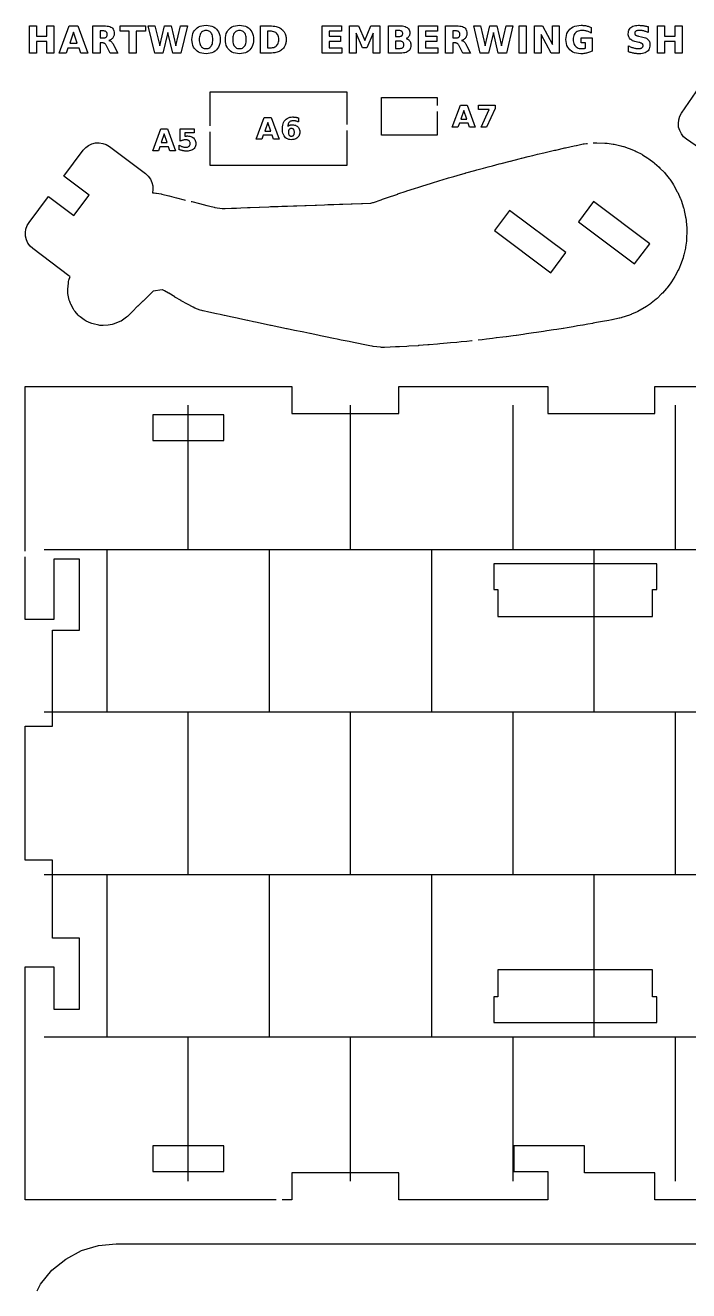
# Model space of a CAD drawing. Header units: millimetres. Extents: x 9 to 297, y 9 to 293.
# Drawn here: x 8.9 to 82.5, y 149.9 to 290.1 of the extents above; entities that cross this region are included whole.
import ezdxf

# ---------------------------------------------------------------- set-up
doc = ezdxf.new("R2010")
doc.units = ezdxf.units.MM
for name, color, linetype in [('CUT', 1, 'CONTINUOUS'), ('ENGRAVE', 5, 'CONTINUOUS'), ('SCORE', 7, 'CONTINUOUS')]:
    doc.layers.add(name, color=color, linetype=linetype)

msp = doc.modelspace()

# ---------------------------------------------------------------- linework, layer by layer
at = {"layer": 'CUT', "color": 1}
for points in [[(86.1802, 274.7592), (82.2274, 277.4801), (81.9194, 277.7401), (81.6656, 278.0581), (81.4788, 278.4195), (81.3661, 278.8105), (81.3318, 279.2158), (81.3773, 279.6201), (81.5008, 280.0078), (81.6957, 280.3607), (83.7248, 283.3085)], [(29.425, 278.9373), (29.425, 282.7123), (44.575, 282.7123), (44.575, 279.0873)], [(54.575, 280.55), (54.575, 277.925), (48.425, 277.925), (48.425, 282.075), (54.575, 282.075), (54.575, 281.2)], [(44.575, 278.4373), (44.575, 274.5623), (29.425, 274.5623), (29.425, 278.2873)], [(58.4853, 255.1346), (58.4213, 255.1278), (58.4186, 255.1275), (57.8715, 255.07), (57.2567, 255.0045), (57.2456, 255.0034), (56.7871, 254.9584), (56.0772, 254.8883), (56.0667, 254.8873), (55.7086, 254.8548), (54.887, 254.78), (54.8772, 254.7792), (54.6365, 254.7591), (53.6858, 254.6801), (53.6767, 254.6793), (53.5707, 254.6713), (53.569, 254.6711), (52.5169, 254.5924), (52.503, 254.5914), (52.4677, 254.5891), (51.4653, 254.524), (51.4509, 254.5231), (51.2372, 254.5116), (50.4184, 254.4664), (50.4108, 254.466), (49.9933, 254.4453), (49.9888, 254.4451), (49.3889, 254.4174), (49.3642, 254.4165), (48.7501, 254.3996), (48.6821, 254.3994), (48.4212, 254.4055), (48.3015, 254.4136), (47.4946, 254.5052), (47.372, 254.5249), (47.1354, 254.5743), (46.5697, 254.6929), (45.7005, 254.869), (45.3057, 254.9471), (44.829, 255.0407), (44.8241, 255.0416), (43.9571, 255.2153), (43.4888, 255.3091), (43.0911, 255.389), (43.0842, 255.3904), (42.2232, 255.568), (42.2194, 255.5688), (41.6499, 255.688), (41.3588, 255.7491), (40.4931, 255.9286), (40.4903, 255.9291), (39.8031, 256.0731), (39.6307, 256.109), (38.7614, 256.2855), (37.9762, 256.4431), (37.8967, 256.4591), (37.8845, 256.4616), (37.0268, 256.6423), (36.1702, 256.8226), (36.1552, 256.8259), (36.1215, 256.8334), (35.3071, 257.0139), (34.451, 257.2007), (34.4418, 257.2027), (34.2434, 257.2428), (33.582, 257.3756), (33.5739, 257.3772), (32.7153, 257.5552), (32.7089, 257.5565), (32.4046, 257.6211), (31.8529, 257.7388), (31.8459, 257.7403), (30.9937, 257.9269), (30.9864, 257.9285), (30.5216, 258.033), (30.5195, 258.0335), (30.1398, 258.1195), (29.2759, 258.3079), (28.6429, 258.4457), (28.6266, 258.4494), (28.4971, 258.4792), (28.3306, 258.5293), (27.7114, 258.7601), (27.5366, 258.84), (26.9128, 259.1813), (26.9012, 259.1877), (26.2133, 259.573), (26.1905, 259.586), (25.5122, 259.9836), (25.5003, 259.9907), (24.8295, 260.3932), (24.8056, 260.4068), (24.3519, 260.6521), (24.1392, 260.7668), (24.1289, 260.7717), (24.1175, 260.7707), (23.1112, 260.6365), (23.1047, 260.6353), (23.0998, 260.6308), (22.9875, 260.5177), (22.9835, 260.5137), (22.5556, 260.0866), (22.5457, 260.0768), (21.9762, 259.5202), (21.9661, 259.5105), (21.388, 258.9571), (21.3829, 258.9522), (20.8141, 258.395), (20.8026, 258.3835), (20.329, 257.8942), (20.2398, 257.81), (20.1432, 257.7341), (19.69, 257.4102), (19.5506, 257.3228), (19.4016, 257.2529), (18.7684, 257.0016), (18.6576, 256.9631), (18.5439, 256.9343), (18.3172, 256.8872), (18.1268, 256.8618), (17.5528, 256.8267), (17.4108, 256.8256), (17.2981, 256.8307), (17.1801, 256.8412), (17.0636, 256.8619), (16.4501, 256.999), (16.3113, 257.0379), (16.1774, 257.0913), (15.6819, 257.32), (15.5554, 257.3867), (15.4367, 257.4663), (15.0137, 257.7836), (14.904, 257.8753), (14.8045, 257.978), (14.4461, 258.3895), (14.3574, 258.5031), (14.2812, 258.6255), (13.9777, 259.176), (13.9251, 259.2821), (13.882, 259.3923), (13.8455, 259.4991), (13.8068, 259.6357), (13.6797, 260.1966), (13.6508, 260.3865), (13.6325, 260.6173), (13.6283, 260.7346), (13.6342, 260.8517), (13.6981, 261.5299), (13.7234, 261.6925), (13.7682, 261.8509), (13.909, 262.2529), (13.7657, 262.3398), (9.7596, 265.344), (9.4623, 265.6163), (9.2217, 265.9443), (9.0497, 266.313), (8.9529, 266.7082), (8.9351, 267.1146), (8.9969, 267.5168), (9.136, 267.8991), (9.3451, 268.2438), (11.4921, 271.1069), (14.2923, 269.0071), (16.0021, 271.2872), (13.202, 273.387), (15.349, 276.2501), (15.6213, 276.5473), (15.9494, 276.788), (16.3181, 276.96), (16.7132, 277.0567), (17.1197, 277.0745), (17.5218, 277.0127), (17.9041, 276.8736), (18.2488, 276.6645), (22.2549, 273.6604), (22.5522, 273.3881), (22.7928, 273.06), (22.9648, 272.6913), (23.0616, 272.2962), (23.0794, 271.8897), (23.0257, 271.5408), (23.1109, 271.5407), (23.2237, 271.5311), (23.4134, 271.5069), (23.4898, 271.4949), (23.9751, 271.4043), (24.0521, 271.3876), (24.8532, 271.1886), (24.8654, 271.1855), (25.3915, 271.0496), (25.3986, 271.0477), (25.6926, 270.97), (25.6996, 270.9682), (26.5313, 270.759), (26.5414, 270.7566), (26.69, 270.7218)], [(27.323, 270.5739), (27.3706, 270.5628), (27.3847, 270.5594), (28.228, 270.3526), (28.2363, 270.3505), (29.0659, 270.1414), (29.0817, 270.1373), (29.3819, 270.0578), (29.3872, 270.0563), (29.8706, 269.926), (29.9366, 269.9121), (30.7663, 269.7842), (30.7892, 269.7817), (30.8122, 269.7812), (31.0549, 269.7858), (31.0678, 269.7862), (31.8024, 269.8158), (32.3149, 269.8403), (32.3269, 269.8408), (32.8365, 269.8606), (33.5771, 269.8943), (33.5878, 269.8948), (33.8707, 269.9054), (34.8401, 269.9477), (34.8496, 269.9481), (34.9078, 269.9502), (35.9332, 269.9885), (36.1085, 269.996), (36.1197, 269.9964), (36.9603, 270.0254), (37.3804, 270.0426), (37.3905, 270.043), (37.989, 270.063), (38.6524, 270.0892), (38.6615, 270.0895), (39.018, 270.1012), (39.9244, 270.1356), (39.9326, 270.1359), (40.0482, 270.1396), (41.0727, 270.1757), (41.0825, 270.176), (41.2026, 270.1794), (42.0987, 270.2067), (42.4812, 270.2195), (42.4869, 270.2196), (43.1208, 270.2382), (43.759, 270.2603), (43.767, 270.2605), (44.146, 270.2714), (45.0381, 270.3014), (45.0453, 270.3016), (45.1715, 270.3052), (46.1958, 270.3387), (46.2036, 270.3389), (46.3123, 270.3419), (46.3283, 270.3425), (47.2092, 270.3893), (47.2307, 270.3913), (47.252, 270.3951), (47.4552, 270.4394), (47.528, 270.46), (48.3944, 270.7648), (48.535, 270.8146), (48.5401, 270.8164), (49.3031, 271.0828), (49.3069, 271.0841), (49.8902, 271.2858), (50.2123, 271.397), (50.2243, 271.401), (51.1374, 271.7066), (51.1443, 271.7089), (51.2265, 271.7359), (51.2327, 271.7379), (52.0718, 272.009), (52.074, 272.0097), (52.5454, 272.1611), (52.5525, 272.1634), (53.0089, 272.3072), (53.0103, 272.3077), (53.8538, 272.5725), (53.8618, 272.5749), (53.9484, 272.6015), (53.9532, 272.603), (54.8996, 272.8897), (54.9018, 272.8904), (55.1485, 272.9647), (55.1565, 272.9671), (55.8572, 273.1733), (56.4317, 273.3424), (56.4406, 273.345), (56.8176, 273.4532), (57.7064, 273.7088), (57.7161, 273.7116), (57.7816, 273.7299), (58.7493, 274.0022), (58.7555, 274.004), (58.9763, 274.065), (58.98, 274.066), (59.7267, 274.27), (59.7327, 274.2716), (60.2318, 274.4055), (60.236, 274.4066), (60.7113, 274.5324), (60.7167, 274.5338), (61.4765, 274.7316), (61.4812, 274.7328), (61.7034, 274.7898), (62.6954, 275.047), (62.7172, 275.0526), (62.722, 275.0539), (63.6879, 275.3012), (63.6924, 275.3023), (63.9542, 275.3684), (63.9595, 275.3697), (64.6896, 275.5508), (64.6935, 275.5518), (65.1814, 275.6712), (65.1872, 275.6726), (65.698, 275.7953), (65.7015, 275.7961), (66.3995, 275.9618), (66.4057, 275.9632), (66.7133, 276.0347), (66.7163, 276.0354), (67.6088, 276.2406), (67.6154, 276.2421), (67.7359, 276.2692), (68.7595, 276.4982), (68.8114, 276.5102), (68.8173, 276.5115), (69.7874, 276.73), (69.7898, 276.7306), (70.0062, 276.7789), (70.0294, 276.7839), (70.7958, 276.9408), (70.8749, 276.9546), (71.1476, 276.9936), (71.2275, 277.0025), (71.2523, 277.0046)], [(71.9001, 277.0577), (71.988, 277.065), (72.0523, 277.0687), (72.2077, 277.0739), (72.2973, 277.074), (73.1835, 277.0445), (73.2831, 277.0374), (73.4072, 277.024), (73.4479, 277.019), (74.0967, 276.9285), (74.2041, 276.909), (74.9603, 276.7397), (75.0645, 276.7119), (75.2587, 276.6517), (75.2774, 276.6457), (75.7742, 276.4836), (75.8754, 276.446), (76.5414, 276.1674), (76.6415, 276.1205), (77.2687, 275.7949), (77.3643, 275.7402), (77.9559, 275.3683), (78.0464, 275.306), (78.6034, 274.8883), (78.6885, 274.8188), (79.2113, 274.3551), (79.2906, 274.2787), (79.7789, 273.7678), (79.8519, 273.6848), (80.3059, 273.1235), (80.3703, 273.037), (80.6652, 272.6054), (80.6761, 272.5892), (80.7884, 272.4196), (80.8442, 272.3274), (81.2186, 271.6489), (81.2673, 271.5513), (81.536, 270.9538), (81.5522, 270.9161), (81.5999, 270.8008), (81.6345, 270.7071), (81.9111, 269.8647), (81.9362, 269.7786), (81.9747, 269.628), (81.9891, 269.5652), (82.1422, 268.8176), (82.156, 268.7385), (82.195, 268.4658), (82.2039, 268.3859), (82.2664, 267.6254), (82.2701, 267.5611), (82.2753, 267.4057), (82.2753, 267.3161), (82.2459, 266.4299), (82.2388, 266.3303), (82.2254, 266.2062), (82.2203, 266.1655), (82.1298, 265.5167), (82.1104, 265.4093), (81.9411, 264.6531), (81.9133, 264.5489), (81.8531, 264.3547), (81.8471, 264.3361), (81.6849, 263.8392), (81.6473, 263.738), (81.3688, 263.072), (81.3219, 262.9719), (80.9963, 262.3447), (80.9416, 262.2491), (80.5696, 261.6575), (80.5074, 261.567), (80.0897, 261.01), (80.0202, 260.9249), (79.5565, 260.4021), (79.4801, 260.3228), (78.9692, 259.8345), (78.8862, 259.7615), (78.3249, 259.3075), (78.2384, 259.2431), (77.8068, 258.9482), (77.7906, 258.9373), (77.621, 258.825), (77.5288, 258.7692), (76.8503, 258.3949), (76.7527, 258.3461), (76.1552, 258.0774), (76.1175, 258.0612), (76.0021, 258.0135), (75.9085, 257.9789), (75.066, 257.7023), (74.98, 257.6772), (74.8293, 257.6387), (74.7666, 257.6243), (73.993, 257.4659), (73.9694, 257.4612), (73.6196, 257.3961), (72.9154, 257.2651), (72.9087, 257.2638), (72.463, 257.1833), (71.8487, 257.0687), (71.8338, 257.066), (71.3053, 256.9735), (70.7702, 256.877), (70.7555, 256.8744), (70.1544, 256.7728), (69.6842, 256.6909), (69.6697, 256.6884), (69.01, 256.5809), (68.5906, 256.5104), (68.5764, 256.5081), (67.872, 256.3974), (67.4896, 256.3355), (67.4756, 256.3334), (66.7401, 256.2223), (66.3809, 256.1664), (66.3672, 256.1644), (65.6143, 256.0552), (65.2603, 256.0024), (65.2559, 256.0018), (64.4897, 255.89), (64.4858, 255.8895), (64.1419, 255.8404), (64.1383, 255.8399), (63.3718, 255.7326), (63.3667, 255.7319), (63.016, 255.6842), (63.0127, 255.6837), (62.2598, 255.5832), (62.254, 255.5825), (61.8815, 255.5344), (61.8785, 255.534), (61.1539, 255.4421), (61.1473, 255.4413), (60.7378, 255.3914), (60.7353, 255.3911), (60.0544, 255.3095), (60.0471, 255.3087), (59.5844, 255.2558), (59.5822, 255.2556), (59.1315, 255.2048)], [(8.925, 231.8333), (8.925, 250.075), (38.475, 250.075), (38.475, 247.075), (50.325, 247.075), (50.325, 250.075), (66.875, 250.075), (66.875, 247.075), (78.725, 247.075), (78.725, 250.075), (95.275, 250.075), (95.275, 247.075), (107.125, 247.075), (107.125, 250.075), (121.6333, 250.075)], [(36.75, 159.925), (8.925, 159.925), (8.925, 185.7417), (12.075, 185.7417), (12.075, 181.075), (14.925, 181.075), (14.925, 188.925), (11.925, 188.925), (11.925, 197.5917), (8.925, 197.5917), (8.925, 212.4083), (11.925, 212.4083), (11.925, 223.075), (14.925, 223.075), (14.925, 230.925), (12.075, 230.925), (12.075, 224.2583), (8.925, 224.2583), (8.925, 231.1833)], [(160.75, 159.925), (135.525, 159.925), (135.525, 162.925), (123.675, 162.925), (123.675, 159.925), (107.125, 159.925), (107.125, 162.925), (95.275, 162.925), (95.275, 159.925), (78.725, 159.925), (78.725, 162.925), (70.925, 162.925), (70.925, 165.925), (63.075, 165.925), (63.075, 163.075), (66.875, 163.075), (66.875, 159.925), (50.325, 159.925), (50.325, 162.925), (38.475, 162.925), (38.475, 159.925), (37.4, 159.925)], [(10.2328, 149.8682), (10.6226, 150.5976), (11.8756, 152.1244), (13.4024, 153.3774), (15.1443, 154.3084), (17.0344, 154.8818), (18.9963, 155.075), (197.6474, 155.075)]]:
    msp.add_lwpolyline(points, dxfattribs=at)
for points in [[(62.6206, 269.586), (60.9468, 267.3539), (67.1791, 262.6803), (68.853, 264.9124), (62.6206, 269.586)], [(71.9282, 270.559), (70.2543, 268.3269), (76.4866, 263.6533), (78.1605, 265.8854), (71.9282, 270.559)], [(23.075, 244.075), (30.925, 244.075), (30.925, 246.925), (23.075, 246.925), (23.075, 244.075)], [(61.3011, 224.575), (78.4737, 224.575), (78.4737, 227.575), (78.9312, 227.575), (78.9312, 230.425), (60.8828, 230.425), (60.8828, 227.575), (61.3011, 227.575), (61.3011, 224.575)], [(61.3011, 185.425), (61.3011, 182.425), (60.8828, 182.425), (60.8828, 179.575), (78.9312, 179.575), (78.9312, 182.425), (78.4737, 182.425), (78.4737, 185.425), (61.3011, 185.425)], [(23.075, 163.075), (30.925, 163.075), (30.925, 165.925), (23.075, 165.925), (23.075, 163.075)]]:
    msp.add_lwpolyline(points, close=True, dxfattribs=at)
at = {"layer": 'ENGRAVE', "color": 5}
for points in [[(12.1047, 287), (11.3214, 287), (11.3214, 288.2878), (10.1658, 288.2878), (10.1658, 287), (9.3825, 287), (9.3825, 290.0375), (10.1658, 290.0375), (10.1658, 288.8799), (11.3214, 288.8799), (11.3214, 290.0375), (12.1047, 290.0375), (12.1047, 287)], [(15.0708, 287), (14.8796, 287.5534), (13.6548, 287.5534), (13.4615, 287), (12.6742, 287), (13.7992, 290.0375), (14.7331, 290.0375), (15.8582, 287), (15.0708, 287)], [(14.6822, 288.1169), (14.2672, 289.3254), (13.8501, 288.1169), (14.6822, 288.1169)], [(18.144, 289.9872), (18.2818, 289.948), (18.4017, 289.8976), (18.5039, 289.8361), (18.5893, 289.7625), (18.6593, 289.6758), (18.7137, 289.5762), (18.7525, 289.4636), (18.7758, 289.3379), (18.7836, 289.1993), (18.7796, 289.1019), (18.7674, 289.0105), (18.7472, 288.9252), (18.719, 288.8457), (18.6826, 288.7723), (18.6381, 288.7049), (18.5856, 288.6433), (18.5248, 288.5874), (18.4558, 288.5371), (18.3786, 288.4924), (18.2933, 288.4534), (18.1997, 288.4201), (18.2523, 288.4053), (18.3031, 288.3854), (18.352, 288.3603), (18.3991, 288.3301), (18.4443, 288.2948), (18.4876, 288.2543), (18.5301, 288.2075), (18.5727, 288.1533), (18.6155, 288.0918), (18.6585, 288.0228), (18.7016, 287.9464), (18.745, 287.8626), (19.1702, 287), (18.336, 287), (17.9657, 287.7548), (17.9284, 287.8267), (17.8908, 287.8907), (17.8531, 287.9466), (17.8152, 287.9944), (17.7771, 288.0343), (17.7389, 288.0661), (17.6985, 288.0916), (17.6538, 288.1124), (17.6049, 288.1286), (17.5517, 288.1402), (17.4943, 288.1472), (17.4327, 288.1495), (17.2109, 288.1495), (17.2109, 287), (16.4277, 287), (16.4277, 290.0375), (17.6239, 290.0375), (17.8151, 290.0319), (17.9885, 290.0151), (18.144, 289.9872)], [(17.9262, 288.816), (17.9529, 288.8564), (17.9736, 288.9033), (17.9885, 288.9567), (17.9974, 289.0168), (18.0003, 289.0833), (17.9974, 289.1492), (17.9885, 289.2086), (17.9736, 289.2614), (17.9529, 289.3076), (17.9262, 289.3473), (17.8935, 289.3804), (17.854, 289.4077), (17.8068, 289.4301), (17.7519, 289.4475), (17.6892, 289.4599), (17.6187, 289.4674), (17.5405, 289.4699), (17.2109, 289.4699), (17.2109, 288.6907), (17.5405, 288.6907), (17.6187, 288.6932), (17.6892, 288.7008), (17.7519, 288.7136), (17.8068, 288.7314), (17.854, 288.7543), (17.8935, 288.7822), (17.9262, 288.816)], [(20.4497, 287), (20.4497, 289.4455), (19.4406, 289.4455), (19.4406, 290.0375), (22.2401, 290.0375), (22.2401, 289.4455), (21.233, 289.4455), (21.233, 287), (20.4497, 287)], [(25.6253, 287.8301), (26.1502, 290.0375), (26.8949, 290.0375), (26.1787, 287), (25.2754, 287), (24.724, 289.3092), (24.1788, 287), (23.2755, 287), (22.5532, 290.0375), (23.304, 290.0375), (23.8289, 287.8301), (24.3497, 290.0375), (25.1045, 290.0375), (25.6253, 287.8301)], [(30.1092, 289.6733), (30.236, 289.5248), (30.3398, 289.3584), (30.4205, 289.1744), (30.4781, 288.9726), (30.5127, 288.753), (30.5243, 288.5157), (30.5127, 288.279), (30.4781, 288.06), (30.4205, 287.8586), (30.3398, 287.6748), (30.236, 287.5086), (30.1092, 287.3601), (29.962, 287.232), (29.7973, 287.1273), (29.6148, 287.0458), (29.4148, 286.9876), (29.1971, 286.9526), (28.9618, 286.941), (28.727, 286.9526), (28.5098, 286.9876), (28.3099, 287.0458), (28.1276, 287.1273), (27.9627, 287.232), (27.8153, 287.3601), (27.6882, 287.5086), (27.5842, 287.6748), (27.5033, 287.8586), (27.4455, 288.06), (27.4108, 288.279), (27.3993, 288.5157), (27.4108, 288.753), (27.4455, 288.9726), (27.5033, 289.1744), (27.5842, 289.3584), (27.6882, 289.5248), (27.8153, 289.6733), (27.9627, 289.8014), (28.1276, 289.9062), (28.3099, 289.9877), (28.5098, 290.0459), (28.727, 290.0808), (28.9618, 290.0924), (29.1971, 290.0808), (29.4148, 290.0459), (29.6148, 289.9877), (29.7973, 289.9062), (29.962, 289.8014), (30.1092, 289.6733)], [(28.4063, 289.2603), (28.346, 289.1662), (28.2967, 289.06), (28.2583, 288.9419), (28.2309, 288.8118), (28.2145, 288.6698), (28.209, 288.5157), (28.2145, 288.3623), (28.2309, 288.2207), (28.2583, 288.091), (28.2967, 287.9732), (28.346, 287.8672), (28.4063, 287.7731), (28.4766, 287.6923), (28.5558, 287.6262), (28.6439, 287.5747), (28.7409, 287.538), (28.8469, 287.516), (28.9618, 287.5086), (29.0773, 287.516), (29.1837, 287.538), (29.2812, 287.5747), (29.3696, 287.6262), (29.4489, 287.6923), (29.5192, 287.7731), (29.5795, 287.8672), (29.6288, 287.9732), (29.6672, 288.091), (29.6946, 288.2207), (29.7111, 288.3623), (29.7166, 288.5157), (29.7111, 288.6698), (29.6946, 288.8118), (29.6672, 288.9419), (29.6288, 289.06), (29.5795, 289.1662), (29.5192, 289.2603), (29.4489, 289.3412), (29.3696, 289.4073), (29.2812, 289.4587), (29.1837, 289.4954), (29.0773, 289.5175), (28.9618, 289.5248), (28.8469, 289.5175), (28.7409, 289.4954), (28.6439, 289.4587), (28.5558, 289.4073), (28.4766, 289.3412), (28.4063, 289.2603)], [(33.818, 289.6733), (33.9448, 289.5248), (34.0485, 289.3584), (34.1292, 289.1744), (34.1869, 288.9726), (34.2215, 288.753), (34.233, 288.5157), (34.2215, 288.279), (34.1869, 288.06), (34.1292, 287.8586), (34.0485, 287.6748), (33.9448, 287.5086), (33.818, 287.3601), (33.6708, 287.232), (33.506, 287.1273), (33.3236, 287.0458), (33.1235, 286.9876), (32.9058, 286.9526), (32.6705, 286.941), (32.4358, 286.9526), (32.2185, 286.9876), (32.0187, 287.0458), (31.8363, 287.1273), (31.6715, 287.232), (31.524, 287.3601), (31.3969, 287.5086), (31.2929, 287.6748), (31.212, 287.8586), (31.1542, 288.06), (31.1195, 288.279), (31.108, 288.5157), (31.1195, 288.753), (31.1542, 288.9726), (31.212, 289.1744), (31.2929, 289.3584), (31.3969, 289.5248), (31.524, 289.6733), (31.6715, 289.8014), (31.8363, 289.9062), (32.0187, 289.9877), (32.2185, 290.0459), (32.4358, 290.0808), (32.6705, 290.0924), (32.9058, 290.0808), (33.1235, 290.0459), (33.3236, 289.9877), (33.506, 289.9062), (33.6708, 289.8014), (33.818, 289.6733)], [(32.1151, 289.2603), (32.0548, 289.1662), (32.0054, 289.06), (31.9671, 288.9419), (31.9397, 288.8118), (31.9232, 288.6698), (31.9177, 288.5157), (31.9232, 288.3623), (31.9397, 288.2207), (31.9671, 288.091), (32.0054, 287.9732), (32.0548, 287.8672), (32.1151, 287.7731), (32.1853, 287.6923), (32.2645, 287.6262), (32.3526, 287.5747), (32.4496, 287.538), (32.5556, 287.516), (32.6705, 287.5086), (32.786, 287.516), (32.8925, 287.538), (32.9899, 287.5747), (33.0783, 287.6262), (33.1576, 287.6923), (33.2279, 287.7731), (33.2882, 287.8672), (33.3376, 287.9732), (33.376, 288.091), (33.4034, 288.2207), (33.4198, 288.3623), (33.4253, 288.5157), (33.4198, 288.6698), (33.4034, 288.8118), (33.376, 288.9419), (33.3376, 289.06), (33.2882, 289.1662), (33.2279, 289.2603), (33.1576, 289.3412), (33.0783, 289.4073), (32.9899, 289.4587), (32.8925, 289.4954), (32.786, 289.5175), (32.6705, 289.5248), (32.5556, 289.5175), (32.4496, 289.4954), (32.3526, 289.4587), (32.2645, 289.4073), (32.1853, 289.3412), (32.1151, 289.2603)], [(36.7255, 289.969), (36.8482, 289.9388), (36.9584, 289.9021), (37.0633, 289.8578), (37.1628, 289.8058), (37.2569, 289.7462), (37.3457, 289.679), (37.429, 289.6042), (37.4972, 289.5339), (37.5592, 289.4602), (37.6152, 289.3829), (37.665, 289.3022), (37.7088, 289.2179), (37.7464, 289.1301), (37.7781, 289.0386), (37.8041, 288.9432), (37.8242, 288.8438), (37.8387, 288.7404), (37.8473, 288.6331), (37.8502, 288.5218), (37.8473, 288.4093), (37.8387, 288.3008), (37.8242, 288.1965), (37.8041, 288.0964), (37.7781, 288.0003), (37.7464, 287.9084), (37.7088, 287.8203), (37.665, 287.7358), (37.6152, 287.6549), (37.5592, 287.5775), (37.4972, 287.5036), (37.429, 287.4333), (37.3449, 287.3585), (37.2554, 287.2913), (37.1605, 287.2317), (37.0601, 287.1797), (36.9543, 287.1354), (36.8431, 287.0987), (36.7197, 287.0685), (36.5773, 287.0439), (36.4159, 287.0247), (36.2355, 287.011), (36.0361, 287.0027), (35.8177, 287), (34.9917, 287), (34.9917, 290.0375), (35.8177, 290.0375), (36.0385, 290.0348), (36.2396, 290.0266), (36.4212, 290.0128), (36.5831, 289.9937), (36.7255, 289.969)], [(36.5951, 287.6978), (36.6985, 287.7573), (36.7892, 287.8301), (36.8666, 287.9154), (36.9299, 288.0127), (36.9792, 288.122), (37.0143, 288.2433), (37.0354, 288.3766), (37.0425, 288.5218), (37.0355, 288.6664), (37.0144, 288.799), (36.9794, 288.9196), (36.9304, 289.0282), (36.8673, 289.1248), (36.7902, 289.2095), (36.6997, 289.2816), (36.5965, 289.3406), (36.4804, 289.3865), (36.3517, 289.4193), (36.2101, 289.4389), (36.0557, 289.4455), (35.775, 289.4455), (35.775, 287.592), (36.0557, 287.592), (36.2095, 287.5987), (36.3506, 287.6185), (36.4792, 287.6516), (36.5951, 287.6978)], [(43.8861, 288.2878), (42.6348, 288.2878), (42.6348, 287.592), (44.0102, 287.592), (44.0102, 287), (41.8516, 287), (41.8516, 290.0375), (43.9654, 290.0375), (43.9654, 289.4455), (42.6348, 289.4455), (42.6348, 288.8799), (43.8861, 288.8799), (43.8861, 288.2878)], [(48.2438, 287), (47.5033, 287), (47.5033, 289.2217), (46.8034, 287.5839), (46.307, 287.5839), (45.6071, 289.2217), (45.6071, 287), (44.8645, 287), (44.8645, 290.0375), (45.8614, 290.0375), (46.5531, 288.4119), (47.2489, 290.0375), (48.2438, 290.0375), (48.2438, 287)], [(51.5818, 288.2867), (51.6164, 288.2135), (51.6433, 288.1353), (51.6625, 288.0521), (51.6741, 287.9639), (51.6779, 287.8708), (51.6696, 287.7305), (51.6449, 287.6027), (51.6036, 287.4873), (51.5459, 287.3843), (51.4716, 287.2938), (51.3809, 287.2157), (51.2733, 287.1498), (51.1485, 287.0958), (51.0065, 287.0539), (50.8474, 287.024), (50.671, 287.006), (50.4775, 287), (49.1775, 287), (49.1775, 290.0375), (50.3534, 290.0375), (50.5547, 290.0322), (50.7365, 290.0163), (50.8989, 289.9897), (51.042, 289.9525), (51.1657, 289.9047), (51.27, 289.8463), (51.3567, 289.7761), (51.4277, 289.6932), (51.4828, 289.5976), (51.5223, 289.4891), (51.5459, 289.3679), (51.5538, 289.2339), (51.5509, 289.1618), (51.5423, 289.0934), (51.5279, 289.0287), (51.5077, 288.9676), (51.4817, 288.9102), (51.45, 288.8565), (51.4128, 288.8068), (51.3705, 288.7617), (51.3229, 288.7209), (51.2701, 288.6847), (51.2121, 288.6529), (51.1489, 288.6256), (51.2299, 288.5977), (51.3045, 288.563), (51.3727, 288.5213), (51.4347, 288.4728), (51.4903, 288.4173), (51.5396, 288.355), (51.5818, 288.2867)], [(50.6749, 288.943), (50.7041, 288.9722), (50.728, 289.0058), (50.7466, 289.0437), (50.7599, 289.0858), (50.7679, 289.1323), (50.7705, 289.183), (50.7679, 289.2332), (50.7599, 289.2792), (50.7466, 289.3211), (50.728, 289.3589), (50.7041, 289.3925), (50.6749, 289.4221), (50.6405, 289.4473), (50.6012, 289.4679), (50.5569, 289.4839), (50.5076, 289.4953), (50.4534, 289.5022), (50.3941, 289.5045), (49.9608, 289.5045), (49.9608, 288.8616), (50.3941, 288.8616), (50.4534, 288.8638), (50.5076, 288.8706), (50.5569, 288.8819), (50.6012, 288.8977), (50.6405, 288.9181), (50.6749, 288.943)], [(54.5545, 288.8799), (54.5545, 288.2878), (53.3033, 288.2878), (53.3033, 287.592), (54.6786, 287.592), (54.6786, 287), (52.52, 287), (52.52, 290.0375), (54.6339, 290.0375), (54.6339, 289.4455), (53.3033, 289.4455), (53.3033, 288.8799), (54.5545, 288.8799)], [(57.0938, 290.0151), (57.2493, 289.9872), (57.3871, 289.948), (57.507, 289.8976), (57.6092, 289.8361), (57.6946, 289.7625), (57.7646, 289.6758), (57.819, 289.5762), (57.8578, 289.4636), (57.8811, 289.3379), (57.8889, 289.1993), (57.8849, 289.1019), (57.8728, 289.0105), (57.8525, 288.9252), (57.8243, 288.8457), (57.7879, 288.7723), (57.7434, 288.7049), (57.6909, 288.6433), (57.6301, 288.5874), (57.5611, 288.5371), (57.4839, 288.4924), (57.3986, 288.4534), (57.305, 288.4201), (57.3577, 288.4053), (57.4084, 288.3854), (57.4573, 288.3603), (57.5044, 288.3301), (57.5496, 288.2948), (57.5929, 288.2543), (57.6354, 288.2075), (57.678, 288.1533), (57.7208, 288.0918), (57.7638, 288.0228), (57.8069, 287.9464), (57.8503, 287.8626), (58.2755, 287), (57.4413, 287), (57.071, 287.7548), (57.0337, 287.8267), (56.9961, 287.8907), (56.9584, 287.9466), (56.9205, 287.9944), (56.8824, 288.0343), (56.8442, 288.0661), (56.8038, 288.0916), (56.7591, 288.1124), (56.7102, 288.1286), (56.657, 288.1402), (56.5996, 288.1472), (56.538, 288.1495), (56.3162, 288.1495), (56.3162, 287), (55.533, 287), (55.533, 290.0375), (56.7292, 290.0375), (56.9204, 290.0319), (57.0938, 290.0151)], [(56.9988, 288.7822), (57.0315, 288.816), (57.0582, 288.8564), (57.0789, 288.9033), (57.0938, 288.9567), (57.1027, 289.0168), (57.1056, 289.0833), (57.1027, 289.1492), (57.0938, 289.2086), (57.0789, 289.2614), (57.0582, 289.3076), (57.0315, 289.3473), (56.9988, 289.3804), (56.9593, 289.4077), (56.9121, 289.4301), (56.8572, 289.4475), (56.7945, 289.4599), (56.724, 289.4674), (56.6458, 289.4699), (56.3162, 289.4699), (56.3162, 288.6907), (56.6458, 288.6907), (56.724, 288.6932), (56.7945, 288.7008), (56.8572, 288.7136), (56.9121, 288.7314), (56.9593, 288.7543), (56.9988, 288.7822)], [(62.2467, 290.0375), (62.9913, 290.0375), (62.2751, 287), (61.3718, 287), (60.8205, 289.3092), (60.2752, 287), (59.3719, 287), (58.6497, 290.0375), (59.4004, 290.0375), (59.9253, 287.8301), (60.4461, 290.0375), (61.2009, 290.0375), (61.7218, 287.8301), (62.2467, 290.0375)], [(64.4539, 287), (63.6707, 287), (63.6707, 290.0375), (64.4539, 290.0375), (64.4539, 287)], [(68.1098, 287), (67.2349, 287), (66.1302, 289.0833), (66.1302, 287), (65.3876, 287), (65.3876, 290.0375), (66.2625, 290.0375), (67.3672, 287.9542), (67.3672, 290.0375), (68.1098, 290.0375), (68.1098, 287)], [(71.2679, 287.0379), (71.1634, 287.0122), (71.0577, 286.9904), (70.9509, 286.9726), (70.843, 286.9588), (70.7339, 286.9489), (70.6237, 286.943), (70.5124, 286.941), (70.2682, 286.9528), (70.0415, 286.9881), (69.8323, 287.047), (69.6407, 287.1295), (69.4666, 287.2356), (69.31, 287.3652), (69.1745, 287.515), (69.0636, 287.6816), (68.9773, 287.8649), (68.9157, 288.0651), (68.8788, 288.282), (68.8665, 288.5157), (68.879, 288.7518), (68.9166, 288.9705), (68.9794, 289.1718), (69.0672, 289.3557), (69.1801, 289.5222), (69.3181, 289.6713), (69.4779, 289.8), (69.6563, 289.9053), (69.8532, 289.9872), (70.0686, 290.0457), (70.3026, 290.0807), (70.5551, 290.0924), (70.6554, 290.0909), (70.7544, 290.0861), (70.8519, 290.0782), (70.948, 290.0671), (71.0427, 290.0529), (71.1359, 290.0355), (71.2276, 290.015), (71.3176, 289.9914), (71.4058, 289.9648), (71.4922, 289.9351), (71.5769, 289.9024), (71.6598, 289.8666), (71.6598, 289.238), (71.5751, 289.2841), (71.4906, 289.3261), (71.4063, 289.3641), (71.3221, 289.398), (71.2381, 289.4278), (71.1543, 289.4536), (71.0705, 289.4754), (70.9866, 289.4932), (70.9027, 289.507), (70.8188, 289.5169), (70.7348, 289.5228), (70.6507, 289.5248), (70.5007, 289.5176), (70.3626, 289.4958), (70.2364, 289.4595), (70.1222, 289.4086), (70.0199, 289.3433), (69.9295, 289.2634), (69.8521, 289.17), (69.7888, 289.0641), (69.7395, 288.9457), (69.7043, 288.8149), (69.6832, 288.6715), (69.6762, 288.5157), (69.683, 288.3611), (69.7033, 288.2187), (69.7372, 288.0885), (69.7847, 287.9705), (69.8457, 287.8647), (69.9203, 287.7711), (70.0074, 287.6909), (70.1059, 287.6253), (70.2158, 287.5742), (70.3372, 287.5378), (70.4699, 287.5159), (70.6141, 287.5086), (70.6543, 287.5091), (70.6936, 287.5103), (70.7318, 287.5124), (70.7692, 287.5154), (70.8055, 287.5192), (70.8409, 287.5239), (70.8753, 287.5295), (70.9084, 287.536), (70.9404, 287.5435), (70.9712, 287.5519), (71.0007, 287.5613), (71.0291, 287.5717), (71.0291, 288.1617), (70.551, 288.1617), (70.551, 288.6866), (71.7717, 288.6866), (71.7717, 287.2258), (71.6735, 287.1803), (71.5739, 287.1388), (71.4732, 287.1012), (71.3712, 287.0676), (71.2679, 287.0379)], [(77.6482, 289.4238), (77.5679, 289.4473), (77.4882, 289.4679), (77.4096, 289.4853), (77.3324, 289.4995), (77.2568, 289.5106), (77.1826, 289.5185), (77.1098, 289.5232), (77.0386, 289.5248), (76.9491, 289.5227), (76.8677, 289.5162), (76.7944, 289.5055), (76.7293, 289.4905), (76.6724, 289.4711), (76.6235, 289.4475), (76.5825, 289.4194), (76.5489, 289.3865), (76.5228, 289.3488), (76.5042, 289.3065), (76.493, 289.2593), (76.4893, 289.2074), (76.4918, 289.1682), (76.4993, 289.132), (76.5119, 289.0988), (76.5295, 289.0686), (76.5521, 289.0414), (76.5798, 289.0172), (76.6141, 288.995), (76.6565, 288.9739), (76.7072, 288.9539), (76.7661, 288.9349), (76.8331, 288.917), (76.9084, 288.9002), (77.242, 288.8331), (77.4028, 288.7962), (77.5472, 288.7535), (77.6754, 288.7049), (77.7873, 288.6504), (77.8829, 288.5901), (77.9622, 288.5238), (78.0275, 288.4498), (78.0809, 288.3661), (78.1225, 288.2726), (78.1521, 288.1694), (78.1699, 288.0565), (78.1759, 287.9338), (78.1676, 287.7735), (78.1427, 287.6274), (78.1013, 287.4957), (78.0434, 287.3782), (77.9689, 287.275), (77.8778, 287.1862), (77.7697, 287.1112), (77.6442, 287.05), (77.5012, 287.0023), (77.3407, 286.9682), (77.1628, 286.9478), (76.9674, 286.941), (76.871, 286.9425), (76.7745, 286.9471), (76.678, 286.9547), (76.5813, 286.9654), (76.4845, 286.9791), (76.3875, 286.9959), (76.2906, 287.0157), (76.1936, 287.0384), (76.0966, 287.0641), (75.9996, 287.0927), (75.9026, 287.1242), (75.8057, 287.1587), (75.8057, 287.8199), (75.9021, 287.7705), (75.9975, 287.7253), (76.0918, 287.6844), (76.185, 287.6477), (76.2771, 287.6152), (76.3682, 287.587), (76.4582, 287.563), (76.5471, 287.5434), (76.635, 287.5282), (76.7218, 287.5173), (76.8075, 287.5108), (76.8921, 287.5086), (76.9742, 287.511), (77.0497, 287.5181), (77.1184, 287.53), (77.1805, 287.5466), (77.236, 287.568), (77.2847, 287.5941), (77.3264, 287.6246), (77.3605, 287.6592), (77.387, 287.6978), (77.4059, 287.7406), (77.4173, 287.7874), (77.4211, 287.8382), (77.4185, 287.8839), (77.4108, 287.9259), (77.3979, 287.9644), (77.3799, 287.9992), (77.3568, 288.0304), (77.3285, 288.0579), (77.2925, 288.0833), (77.2463, 288.1077), (77.1899, 288.1312), (77.1232, 288.1538), (77.0463, 288.1755), (76.9592, 288.1963), (76.6561, 288.2634), (76.511, 288.2992), (76.3795, 288.3414), (76.2616, 288.3901), (76.1574, 288.4452), (76.0668, 288.5067), (75.9898, 288.5747), (75.9254, 288.65), (75.8728, 288.7336), (75.8319, 288.8255), (75.8026, 288.9255), (75.7851, 289.0339), (75.7792, 289.1505), (75.7874, 289.2959), (75.8118, 289.4297), (75.8525, 289.5518), (75.9094, 289.6623), (75.9827, 289.7611), (76.0722, 289.8483), (76.177, 289.9229), (76.296, 289.9839), (76.4292, 290.0314), (76.5767, 290.0653), (76.7385, 290.0857), (76.9145, 290.0924), (76.9983, 290.0914), (77.0829, 290.0883), (77.1683, 290.083), (77.2545, 290.0757), (77.3414, 290.0663), (77.4292, 290.0548), (77.5179, 290.0412), (77.6076, 290.0255), (77.6983, 290.0078), (77.79, 289.9879), (77.8827, 289.9659), (77.9765, 289.9419), (77.9765, 289.299), (77.8934, 289.3348), (77.811, 289.3675), (77.7293, 289.3972), (77.6482, 289.4238)], [(81.7524, 290.0375), (81.7524, 287), (80.9691, 287), (80.9691, 288.2878), (79.8135, 288.2878), (79.8135, 287), (79.0302, 287), (79.0302, 290.0375), (79.8135, 290.0375), (79.8135, 288.8799), (80.9691, 288.8799), (80.9691, 290.0375), (81.7524, 290.0375)], [(50.812, 287.6688), (50.8417, 287.7105), (50.8649, 287.7579), (50.8814, 287.8109), (50.8913, 287.8695), (50.8946, 287.9338), (50.8913, 287.9969), (50.8815, 288.0544), (50.8651, 288.1065), (50.8422, 288.1531), (50.8127, 288.1942), (50.7766, 288.2299), (50.7339, 288.26), (50.6846, 288.2847), (50.6286, 288.3039), (50.5659, 288.3176), (50.4966, 288.3258), (50.4206, 288.3285), (49.9608, 288.3285), (49.9608, 287.533), (50.4206, 287.533), (50.496, 287.5358), (50.5649, 287.5441), (50.6273, 287.558), (50.6833, 287.5773), (50.7327, 287.6023), (50.7756, 287.6327), (50.812, 287.6688)], [(56.8962, 278.8), (56.2663, 278.8), (57.1663, 281.23), (57.9134, 281.23), (58.8135, 278.8), (58.1836, 278.8), (58.0306, 279.2427), (57.0508, 279.2427), (56.8962, 278.8)], [(57.5407, 280.6604), (57.207, 279.6936), (57.8727, 279.6936), (57.5407, 280.6604)], [(61.0171, 281.23), (61.0171, 280.8768), (60.0699, 278.8), (59.4595, 278.8), (60.3563, 280.7694), (59.1861, 280.7694), (59.1861, 281.23), (61.0171, 281.23)], [(35.1549, 277.4623), (34.5251, 277.4623), (35.4251, 279.8924), (36.1722, 279.8924), (37.0723, 277.4623), (36.4424, 277.4623), (36.2894, 277.9051), (35.3096, 277.9051), (35.1549, 277.4623)], [(35.7995, 279.3227), (35.4658, 278.3559), (36.1315, 278.3559), (35.7995, 279.3227)], [(39.1516, 279.403), (39.1016, 279.4242), (39.0525, 279.4433), (39.0045, 279.4603), (38.9574, 279.4752), (38.9113, 279.4879), (38.8659, 279.4986), (38.8209, 279.5073), (38.7762, 279.5141), (38.7319, 279.519), (38.688, 279.5219), (38.6444, 279.5229), (38.5545, 279.5186), (38.4715, 279.5056), (38.3954, 279.484), (38.3261, 279.4538), (38.2637, 279.4149), (38.2082, 279.3675), (38.1597, 279.3115), (38.1185, 279.2471), (38.0845, 279.1744), (38.0577, 279.0933), (38.0382, 279.0038), (38.0259, 278.906), (38.0622, 278.9315), (38.0995, 278.9548), (38.1378, 278.9758), (38.1771, 278.9946), (38.2174, 279.0113), (38.2587, 279.0257), (38.3011, 279.0378), (38.3447, 279.0478), (38.3897, 279.0556), (38.4359, 279.0611), (38.4834, 279.0644), (38.5321, 279.0655), (38.6523, 279.0595), (38.7646, 279.0413), (38.8688, 279.011), (38.965, 278.9686), (39.0533, 278.9141), (39.1335, 278.8474), (39.2034, 278.771), (39.2605, 278.687), (39.305, 278.5956), (39.3368, 278.4966), (39.3558, 278.3901), (39.3622, 278.2761), (39.3551, 278.1503), (39.3338, 278.033), (39.2983, 277.9244), (39.2486, 277.8244), (39.1847, 277.733), (39.1066, 277.6503), (39.0166, 277.5785), (38.9169, 277.5197), (38.8076, 277.4739), (38.6885, 277.4413), (38.5598, 277.4217), (38.4214, 277.4151), (38.2695, 277.424), (38.1294, 277.4507), (38.0013, 277.4951), (37.885, 277.5573), (37.7807, 277.6372), (37.6882, 277.735), (37.6089, 277.849), (37.544, 277.9779), (37.4935, 278.1217), (37.4574, 278.2804), (37.4358, 278.4539), (37.4286, 278.6424), (37.437, 278.8359), (37.4623, 279.0152), (37.5045, 279.1801), (37.5635, 279.3307), (37.6394, 279.4669), (37.7321, 279.5888), (37.8396, 279.694), (37.9595, 279.7801), (38.092, 279.847), (38.237, 279.8948), (38.3946, 279.9235), (38.5646, 279.933), (38.6203, 279.9323), (38.6753, 279.9302), (38.7299, 279.9265), (38.7838, 279.9215), (38.8373, 279.915), (38.8902, 279.907), (38.9427, 279.8976), (38.9951, 279.8867), (39.0472, 279.8745), (39.0992, 279.8607), (39.151, 279.8455), (39.2027, 279.8289), (39.2027, 279.3797), (39.1516, 279.403)], [(23.6797, 276.1957), (23.0498, 276.1957), (23.9499, 278.6257), (24.697, 278.6257), (25.597, 276.1957), (24.9671, 276.1957), (24.8141, 276.6384), (23.8343, 276.6384), (23.6797, 276.1957)], [(24.3242, 278.056), (23.9906, 277.0892), (24.6563, 277.0892), (24.3242, 278.056)], [(27.6574, 278.6257), (27.6574, 278.1651), (26.5995, 278.1651), (26.5995, 277.7891), (26.6234, 277.7954), (26.6473, 277.8011), (26.6713, 277.8064), (26.6953, 277.8112), (26.7194, 277.8154), (26.7435, 277.8192), (26.7678, 277.8224), (26.7925, 277.8251), (26.8174, 277.8271), (26.8426, 277.8286), (26.8682, 277.8295), (26.8941, 277.8298), (27.0367, 277.8236), (27.1684, 277.8051), (27.2892, 277.7742), (27.399, 277.731), (27.4979, 277.6755), (27.5858, 277.6076), (27.6614, 277.5287), (27.7233, 277.4401), (27.7714, 277.3417), (27.8057, 277.2336), (27.8264, 277.1158), (27.8332, 276.9883), (27.8257, 276.8618), (27.8033, 276.7447), (27.7659, 276.6372), (27.7135, 276.5391), (27.6462, 276.4505), (27.5639, 276.3714), (27.4683, 276.3033), (27.361, 276.2476), (27.2422, 276.2042), (27.1117, 276.1732), (26.9697, 276.1547), (26.816, 276.1485), (26.7472, 276.1496), (26.6786, 276.1529), (26.6103, 276.1584), (26.5422, 276.1662), (26.4743, 276.1762), (26.4066, 276.1883), (26.3392, 276.2028), (26.2718, 276.2195), (26.2046, 276.2386), (26.1375, 276.26), (26.0706, 276.2836), (26.0038, 276.3096), (26.0038, 276.8028), (26.0694, 276.7664), (26.1339, 276.7331), (26.1973, 276.7031), (26.2595, 276.6762), (26.3206, 276.6524), (26.3806, 276.6319), (26.4394, 276.6145), (26.4971, 276.6002), (26.5537, 276.5891), (26.6092, 276.5812), (26.6635, 276.5765), (26.7167, 276.5749), (26.79, 276.578), (26.8578, 276.5873), (26.9203, 276.6028), (26.9775, 276.6244), (27.0292, 276.6523), (27.0756, 276.6864), (27.1156, 276.7257), (27.1484, 276.7695), (27.1738, 276.8176), (27.192, 276.8701), (27.203, 276.927), (27.2066, 276.9883), (27.203, 277.0501), (27.192, 277.1073), (27.1738, 277.16), (27.1484, 277.2082), (27.1156, 277.2519), (27.0756, 277.291), (27.0292, 277.3249), (26.9775, 277.3525), (26.9203, 277.374), (26.8578, 277.3894), (26.79, 277.3986), (26.7167, 277.4017), (26.6712, 277.4007), (26.6246, 277.3978), (26.5771, 277.393), (26.5286, 277.3862), (26.4791, 277.3774), (26.4286, 277.3667), (26.377, 277.354), (26.3241, 277.3391), (26.2699, 277.3222), (26.2145, 277.3031), (26.1578, 277.2818), (26.0998, 277.2585), (26.0998, 278.6257), (27.6574, 278.6257)], [(38.3275, 278.65), (38.2841, 278.6352), (38.2453, 278.6145), (38.211, 278.5879), (38.1813, 278.5553), (38.1562, 278.5168), (38.1357, 278.4724), (38.1197, 278.422), (38.1083, 278.3658), (38.1014, 278.3036), (38.0992, 278.2355), (38.1014, 278.1673), (38.1083, 278.1052), (38.1197, 278.0489), (38.1357, 277.9985), (38.1562, 277.9541), (38.1813, 277.9156), (38.211, 277.8831), (38.2453, 277.8564), (38.2841, 277.8357), (38.3275, 277.8209), (38.3754, 277.812), (38.4279, 277.809), (38.4809, 277.812), (38.5293, 277.8209), (38.573, 277.8357), (38.612, 277.8564), (38.6464, 277.8831), (38.6761, 277.9156), (38.7013, 277.9541), (38.7218, 277.9985), (38.7378, 278.0489), (38.7492, 278.1052), (38.7561, 278.1673), (38.7583, 278.2355), (38.7561, 278.3036), (38.7492, 278.3658), (38.7378, 278.422), (38.7218, 278.4724), (38.7013, 278.5168), (38.6761, 278.5553), (38.6464, 278.5879), (38.612, 278.6145), (38.573, 278.6352), (38.5293, 278.65), (38.4809, 278.6589), (38.4279, 278.6619), (38.3754, 278.6589), (38.3275, 278.65)]]:
    msp.add_lwpolyline(points, close=True, dxfattribs=at)
at = {"layer": 'SCORE', "color": 7}
for points in [[(27, 232), (27, 248)], [(45, 232), (45, 248)], [(63, 232), (63, 248)], [(81, 232), (81, 248)], [(11, 232), (163, 232)], [(18, 214), (18, 232)], [(36, 214), (36, 232)], [(54, 214), (54, 232)], [(72, 214), (72, 232)], [(11, 214), (163, 214)], [(27, 196), (27, 214)], [(45, 196), (45, 214)], [(63, 196), (63, 214)], [(81, 196), (81, 214)], [(11, 196), (163, 196)], [(18, 178), (18, 196)], [(36, 178), (36, 196)], [(54, 178), (54, 196)], [(72, 178), (72, 196)], [(11, 178), (163, 178)], [(27, 162), (27, 178)], [(45, 162), (45, 178)], [(63, 162), (63, 178)], [(81, 162), (81, 178)]]:
    msp.add_lwpolyline(points, dxfattribs=at)

doc.saveas('drawing.dxf')
